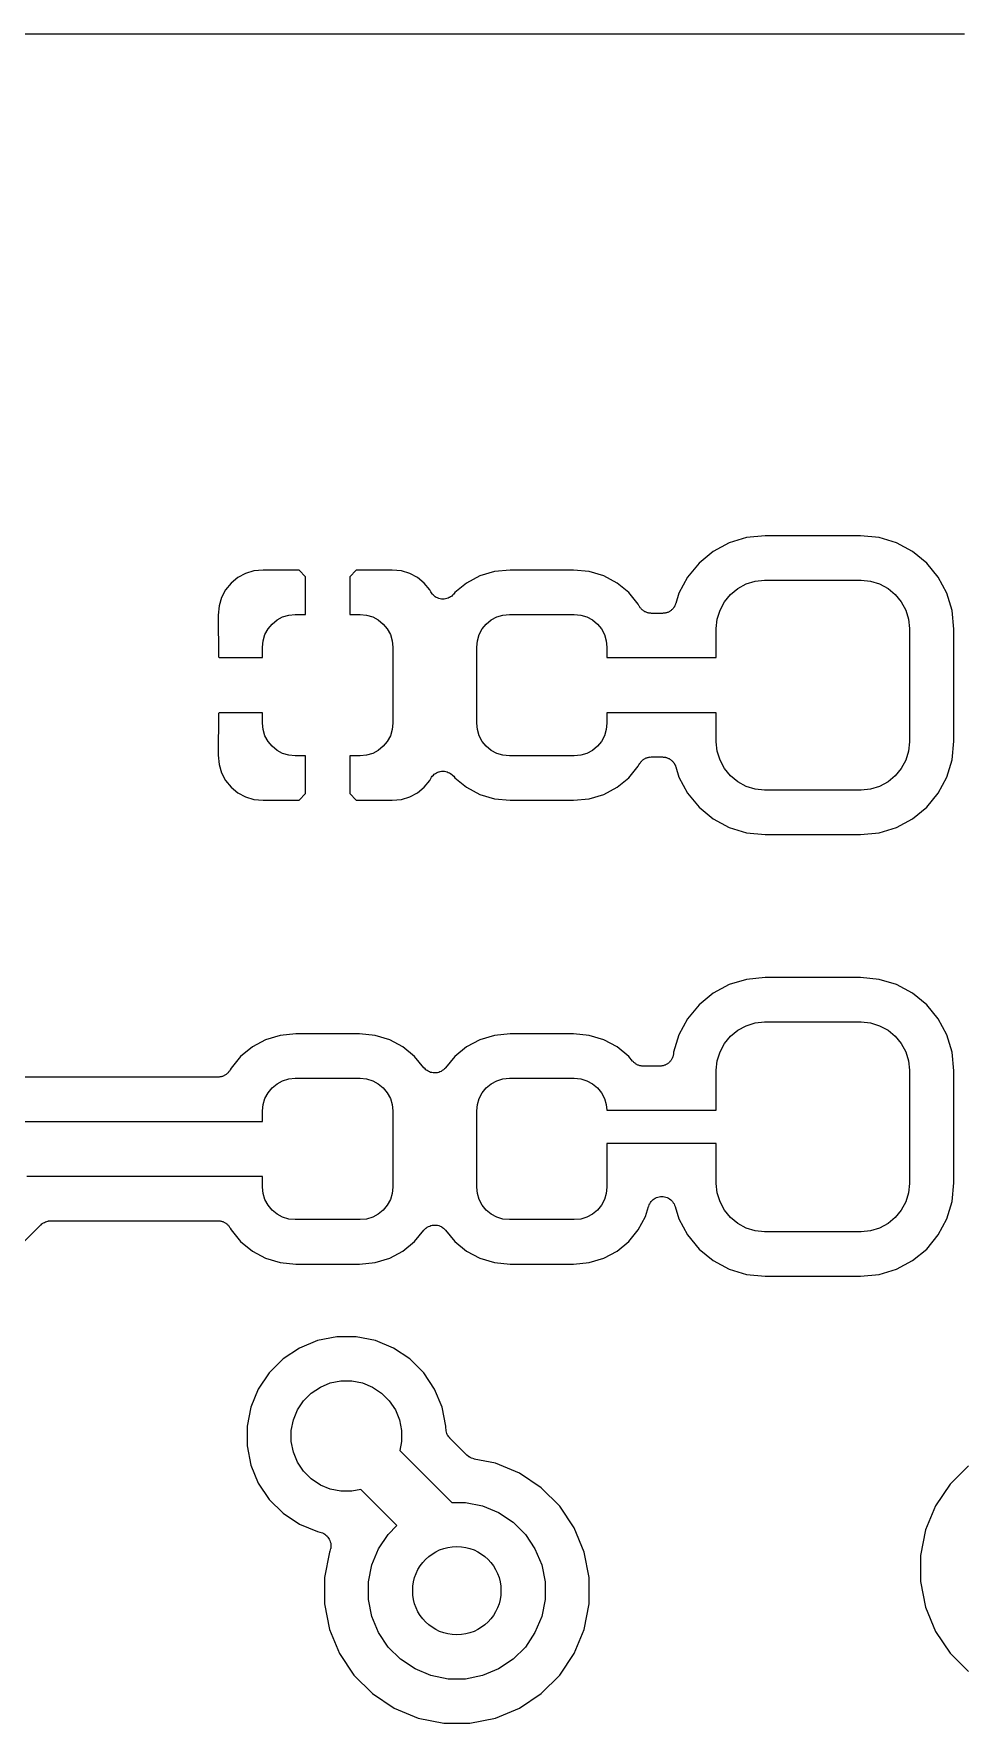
# Model space of a CAD drawing. Extents: x 113.2 to 188.8, y -123.8 to -78.2.
# Drawn here: x 172.78 to 177, y -89.8 to -82.15 of the extents above; entities that cross this region are included whole.
import ezdxf

# ---------------------------------------------------------------- set-up
doc = ezdxf.new("R2010")
doc.units = 0
doc.layers.add('BLACK', color=7, linetype='CONTINUOUS')

msp = doc.modelspace()

# ---------------------------------------------------------------- linework, layer by layer
at = {"layer": 'BLACK', "linetype": 'CONTINUOUS'}
for p, q in [((125.01, -82.1507), (176.99, -82.1507)), ((176.99, -82.1507), (176.99, -82.1507)), ((176.99, -82.1507), (176.993, -82.151)), ((176.993, -82.151), (176.996, -82.151)), ((176.996, -82.151), (177, -82.1514)), ((176.012, -84.4321), (175.933, -84.456)), ((176.097, -84.4237), (176.012, -84.4321)), ((176.528, -84.4237), (176.097, -84.4237)), ((176.613, -84.4321), (176.528, -84.4237)), ((176.692, -84.456), (176.613, -84.4321)), ((175.861, -84.4948), (175.797, -84.547)), ((175.933, -84.456), (175.861, -84.4948)), ((176.764, -84.4948), (176.692, -84.456)), ((176.828, -84.547), (176.764, -84.4948)), ((173.743, -84.5943), (173.708, -84.6129)), ((173.781, -84.5829), (173.743, -84.5943)), ((173.823, -84.5787), (173.781, -84.5829)), ((173.986, -84.5798), (173.823, -84.5787)), ((174.015, -84.6089), (173.986, -84.5798)), ((174.244, -84.5798), (174.215, -84.6089)), ((174.407, -84.5787), (174.244, -84.5798)), ((174.449, -84.5829), (174.407, -84.5787)), ((174.487, -84.5943), (174.449, -84.5829)), ((174.522, -84.6129), (174.487, -84.5943)), ((174.87, -84.5857), (174.804, -84.6056)), ((174.941, -84.5787), (174.87, -84.5857)), ((175.229, -84.5787), (174.941, -84.5787)), ((175.3, -84.5857), (175.229, -84.5787)), ((175.366, -84.6056), (175.3, -84.5857)), ((175.797, -84.547), (175.745, -84.6106)), ((176.88, -84.6106), (176.828, -84.547)), ((173.653, -84.6684), (173.634, -84.7031)), ((173.678, -84.6379), (173.653, -84.6684)), ((173.708, -84.6129), (173.678, -84.6379)), ((174.015, -84.78), (174.015, -84.6089)), ((174.215, -84.6089), (174.215, -84.78)), ((174.552, -84.6379), (174.522, -84.6129)), ((174.577, -84.6683), (174.552, -84.6379)), ((174.582, -84.6772), (174.577, -84.6683)), ((174.585, -84.6823), (174.582, -84.6772)), ((174.744, -84.6378), (174.691, -84.6811)), ((174.804, -84.6056), (174.744, -84.6378)), ((175.426, -84.6378), (175.366, -84.6056)), ((175.479, -84.6811), (175.426, -84.6378)), ((175.745, -84.6106), (175.706, -84.6831)), ((175.939, -84.6891), (175.972, -84.6619)), ((175.972, -84.6619), (176.01, -84.6417)), ((176.01, -84.6417), (176.051, -84.6292)), ((176.051, -84.6292), (176.094, -84.625)), ((176.094, -84.625), (176.531, -84.625)), ((176.531, -84.625), (176.574, -84.6292)), ((176.574, -84.6292), (176.615, -84.6417)), ((176.615, -84.6417), (176.653, -84.6619)), ((176.653, -84.6619), (176.686, -84.6891)), ((176.919, -84.6831), (176.88, -84.6106)), ((173.623, -84.7408), (173.619, -84.7829)), ((173.634, -84.7031), (173.623, -84.7408)), ((174.588, -84.6872), (174.585, -84.6823)), ((174.589, -84.6873), (174.588, -84.6872)), ((174.589, -84.6874), (174.589, -84.6873)), ((174.593, -84.6917), (174.589, -84.6874)), ((174.597, -84.6959), (174.593, -84.6917)), ((174.597, -84.696), (174.597, -84.6959)), ((174.597, -84.6961), (174.597, -84.696)), ((174.602, -84.6994), (174.597, -84.6961)), ((174.607, -84.7028), (174.602, -84.6994)), ((174.607, -84.7029), (174.607, -84.7028)), ((174.608, -84.703), (174.607, -84.7029)), ((174.613, -84.7052), (174.608, -84.703)), ((174.619, -84.7076), (174.613, -84.7052)), ((174.619, -84.7077), (174.619, -84.7076)), ((174.619, -84.7076), (174.619, -84.7076)), ((174.625, -84.7088), (174.619, -84.7077)), ((174.631, -84.7101), (174.625, -84.7088)), ((174.637, -84.7102), (174.631, -84.7101)), ((174.631, -84.7101), (174.631, -84.7101)), ((174.631, -84.7101), (174.631, -84.7101)), ((174.643, -84.7102), (174.637, -84.7102)), ((174.649, -84.7091), (174.643, -84.7102)), ((174.643, -84.7102), (174.643, -84.7102)), ((174.643, -84.7102), (174.643, -84.7102)), ((174.655, -84.708), (174.649, -84.7091)), ((174.661, -84.7057), (174.655, -84.7079)), ((174.655, -84.7079), (174.655, -84.7079)), ((174.655, -84.7079), (174.655, -84.708)), ((174.666, -84.7034), (174.661, -84.7057)), ((174.667, -84.7032), (174.666, -84.7033)), ((174.666, -84.7033), (174.666, -84.7034)), ((174.671, -84.7), (174.667, -84.7032)), ((174.677, -84.6967), (174.671, -84.7)), ((174.681, -84.6923), (174.677, -84.6965)), ((174.677, -84.6965), (174.677, -84.6966)), ((174.677, -84.6966), (174.677, -84.6967)), ((174.685, -84.6882), (174.681, -84.6923)), ((174.686, -84.6879), (174.685, -84.6879)), ((174.685, -84.6879), (174.685, -84.6882)), ((174.691, -84.6811), (174.686, -84.6875)), ((174.686, -84.6875), (174.686, -84.6879)), ((174.686, -84.6879), (174.686, -84.6879)), ((175.522, -84.7339), (175.479, -84.6811)), ((175.526, -84.7418), (175.522, -84.7339)), ((175.528, -84.7441), (175.526, -84.7418)), ((175.529, -84.7466), (175.528, -84.7441)), ((175.531, -84.7492), (175.529, -84.7466)), ((175.533, -84.752), (175.531, -84.7492)), ((175.535, -84.754), (175.533, -84.752)), ((175.537, -84.7561), (175.535, -84.754)), ((175.68, -84.7526), (175.678, -84.7546)), ((175.681, -84.7499), (175.68, -84.7526)), ((175.684, -84.7473), (175.681, -84.7499)), ((175.685, -84.7448), (175.684, -84.7473)), ((175.687, -84.7425), (175.685, -84.7448)), ((175.688, -84.7394), (175.687, -84.7425)), ((175.689, -84.7365), (175.688, -84.7394)), ((175.69, -84.7338), (175.689, -84.7365)), ((175.691, -84.7312), (175.69, -84.7338)), ((175.692, -84.7304), (175.691, -84.7312)), ((175.706, -84.6831), (175.692, -84.7304)), ((175.892, -84.76), (175.912, -84.7222)), ((175.912, -84.7222), (175.939, -84.6891)), ((176.686, -84.6891), (176.713, -84.7222)), ((176.713, -84.7222), (176.733, -84.76)), ((176.943, -84.7619), (176.919, -84.6831)), ((173.619, -84.7829), (173.62, -84.971)), ((173.845, -84.8456), (173.863, -84.8232)), ((173.863, -84.8232), (173.886, -84.8049)), ((173.886, -84.8049), (173.911, -84.7912)), ((173.911, -84.7912), (173.939, -84.7828)), ((173.939, -84.7828), (173.968, -84.78)), ((173.968, -84.78), (174.015, -84.78)), ((174.215, -84.78), (174.262, -84.78)), ((174.262, -84.78), (174.291, -84.7828)), ((174.291, -84.7828), (174.319, -84.7912)), ((174.319, -84.7912), (174.344, -84.8049)), ((174.344, -84.8049), (174.367, -84.8232)), ((174.367, -84.8232), (174.385, -84.8456)), ((174.815, -84.8456), (174.833, -84.8232)), ((174.833, -84.8232), (174.856, -84.8049)), ((174.856, -84.8049), (174.881, -84.7912)), ((174.881, -84.7912), (174.909, -84.7828)), ((174.909, -84.7828), (174.938, -84.78)), ((174.938, -84.78), (175.232, -84.78)), ((175.232, -84.78), (175.261, -84.7828)), ((175.261, -84.7828), (175.289, -84.7912)), ((175.289, -84.7912), (175.314, -84.8049)), ((175.314, -84.8049), (175.337, -84.8232)), ((175.337, -84.8232), (175.355, -84.8456)), ((175.54, -84.7583), (175.537, -84.7561)), ((175.542, -84.7607), (175.54, -84.7583)), ((175.544, -84.7622), (175.542, -84.7607)), ((175.546, -84.764), (175.544, -84.7622)), ((175.549, -84.7656), (175.546, -84.764)), ((175.552, -84.7675), (175.549, -84.7656)), ((175.555, -84.7686), (175.552, -84.7675)), ((175.557, -84.7699), (175.555, -84.7686)), ((175.56, -84.7709), (175.557, -84.7699)), ((175.563, -84.7722), (175.56, -84.7709)), ((175.566, -84.7728), (175.563, -84.7722)), ((175.569, -84.7736), (175.566, -84.7728)), ((175.572, -84.774), (175.569, -84.7736)), ((175.575, -84.7747), (175.572, -84.774)), ((175.578, -84.7747), (175.575, -84.7747)), ((175.581, -84.775), (175.578, -84.7747)), ((175.582, -84.775), (175.581, -84.775)), ((175.632, -84.775), (175.582, -84.775)), ((175.634, -84.7747), (175.632, -84.775)), ((175.637, -84.7747), (175.634, -84.7747)), ((175.64, -84.7741), (175.637, -84.7747)), ((175.644, -84.7738), (175.64, -84.7741)), ((175.646, -84.773), (175.644, -84.7738)), ((175.649, -84.7725), (175.646, -84.773)), ((175.652, -84.7712), (175.649, -84.7725)), ((175.655, -84.7703), (175.652, -84.7712)), ((175.658, -84.7689), (175.655, -84.7703)), ((175.661, -84.7679), (175.658, -84.7689)), ((175.663, -84.7661), (175.661, -84.7679)), ((175.666, -84.7645), (175.663, -84.7661)), ((175.668, -84.7627), (175.666, -84.7645)), ((175.671, -84.7612), (175.668, -84.7627)), ((175.673, -84.7589), (175.671, -84.7612)), ((175.676, -84.7567), (175.673, -84.7589)), ((175.678, -84.7546), (175.676, -84.7567)), ((175.875, -84.8438), (175.879, -84.8011)), ((175.879, -84.8011), (175.892, -84.76)), ((176.733, -84.76), (176.746, -84.8011)), ((176.746, -84.8011), (176.75, -84.8438)), ((176.951, -84.8468), (176.943, -84.7619)), ((173.82, -84.9275), (173.823, -84.8987)), ((173.823, -84.8987), (173.831, -84.8711)), ((173.831, -84.8711), (173.845, -84.8456)), ((174.385, -84.8456), (174.399, -84.8711)), ((174.399, -84.8711), (174.407, -84.8987)), ((174.407, -84.8987), (174.41, -84.9275)), ((174.79, -84.9275), (174.793, -84.8987)), ((174.793, -84.8987), (174.801, -84.8711)), ((174.801, -84.8711), (174.815, -84.8456)), ((175.355, -84.8456), (175.369, -84.8711)), ((175.369, -84.8711), (175.377, -84.8987)), ((175.377, -84.8987), (175.38, -84.9275)), ((175.875, -84.975), (175.875, -84.8438)), ((176.75, -84.8438), (176.75, -85.3563)), ((176.951, -85.3532), (176.951, -84.8468)), ((173.62, -84.971), (173.624, -84.975)), ((173.624, -84.975), (173.82, -84.975)), ((173.82, -84.975), (173.82, -84.9275)), ((174.41, -84.9275), (174.41, -85.2725)), ((174.79, -85.2725), (174.79, -84.9275)), ((175.38, -84.9275), (175.38, -84.975)), ((175.38, -84.975), (175.875, -84.975)), ((173.62, -85.229), (173.619, -85.4171)), ((173.624, -85.225), (173.62, -85.229)), ((173.82, -85.225), (173.624, -85.225)), ((173.82, -85.2725), (173.82, -85.225)), ((173.823, -85.3013), (173.82, -85.2725)), ((174.41, -85.2725), (174.407, -85.3013)), ((174.793, -85.3013), (174.79, -85.2725)), ((175.38, -85.2725), (175.377, -85.3013)), ((175.875, -85.225), (175.38, -85.225)), ((175.38, -85.225), (175.38, -85.2725)), ((175.875, -85.3563), (175.875, -85.225)), ((173.831, -85.3289), (173.823, -85.3013)), ((173.845, -85.3544), (173.831, -85.3289)), ((173.863, -85.3768), (173.845, -85.3544)), ((174.385, -85.3544), (174.367, -85.3768)), ((174.399, -85.3289), (174.385, -85.3544)), ((174.407, -85.3013), (174.399, -85.3289)), ((174.801, -85.3289), (174.793, -85.3013)), ((174.815, -85.3544), (174.801, -85.3289)), ((174.833, -85.3768), (174.815, -85.3544)), ((175.355, -85.3544), (175.337, -85.3768)), ((175.369, -85.3289), (175.355, -85.3544)), ((175.377, -85.3013), (175.369, -85.3289)), ((175.879, -85.3989), (175.875, -85.3563)), ((176.75, -85.3563), (176.746, -85.3989)), ((176.943, -85.4381), (176.951, -85.3532)), ((173.619, -85.4171), (173.623, -85.4592)), ((173.886, -85.3951), (173.863, -85.3768)), ((173.911, -85.4088), (173.886, -85.3951)), ((173.939, -85.4172), (173.911, -85.4088)), ((173.968, -85.42), (173.939, -85.4172)), ((174.015, -85.42), (173.968, -85.42)), ((174.015, -85.5911), (174.015, -85.42)), ((174.262, -85.42), (174.215, -85.42)), ((174.215, -85.42), (174.215, -85.5911)), ((174.291, -85.4172), (174.262, -85.42)), ((174.319, -85.4088), (174.291, -85.4172)), ((174.344, -85.3951), (174.319, -85.4088)), ((174.367, -85.3768), (174.344, -85.3951)), ((174.856, -85.3951), (174.833, -85.3768)), ((174.881, -85.4088), (174.856, -85.3951)), ((174.909, -85.4172), (174.881, -85.4088)), ((174.938, -85.42), (174.909, -85.4172)), ((175.232, -85.42), (174.938, -85.42)), ((175.261, -85.4172), (175.232, -85.42)), ((175.289, -85.4088), (175.261, -85.4172)), ((175.314, -85.3951), (175.289, -85.4088)), ((175.337, -85.3768), (175.314, -85.3951)), ((175.538, -85.4433), (175.54, -85.4411)), ((175.54, -85.4411), (175.543, -85.4388)), ((175.543, -85.4388), (175.545, -85.4373)), ((175.545, -85.4373), (175.547, -85.4355)), ((175.547, -85.4355), (175.55, -85.4339)), ((175.55, -85.4339), (175.553, -85.4321)), ((175.553, -85.4321), (175.555, -85.4311)), ((175.555, -85.4311), (175.558, -85.4297)), ((175.558, -85.4297), (175.561, -85.4288)), ((175.561, -85.4288), (175.564, -85.4275)), ((175.564, -85.4275), (175.567, -85.427)), ((175.567, -85.427), (175.57, -85.4262)), ((175.57, -85.4262), (175.573, -85.4259)), ((175.573, -85.4259), (175.576, -85.4252)), ((175.576, -85.4252), (175.579, -85.4253)), ((175.579, -85.4253), (175.582, -85.425)), ((175.582, -85.425), (175.632, -85.425)), ((175.632, -85.425), (175.632, -85.425)), ((175.632, -85.425), (175.635, -85.4253)), ((175.635, -85.4253), (175.638, -85.4253)), ((175.638, -85.4253), (175.641, -85.426)), ((175.641, -85.426), (175.645, -85.4264)), ((175.645, -85.4264), (175.647, -85.4272)), ((175.647, -85.4272), (175.65, -85.4278)), ((175.65, -85.4278), (175.653, -85.4291)), ((175.653, -85.4291), (175.656, -85.4301)), ((175.656, -85.4301), (175.659, -85.4314)), ((175.659, -85.4314), (175.661, -85.4325)), ((175.661, -85.4325), (175.664, -85.4344)), ((175.664, -85.4344), (175.667, -85.436)), ((175.667, -85.436), (175.669, -85.4378)), ((175.669, -85.4378), (175.671, -85.4394)), ((175.671, -85.4394), (175.674, -85.4417)), ((175.674, -85.4417), (175.676, -85.4439)), ((175.892, -85.44), (175.879, -85.3989)), ((175.912, -85.4778), (175.892, -85.44)), ((176.733, -85.44), (176.713, -85.4778)), ((176.746, -85.3989), (176.733, -85.44)), ((176.919, -85.5169), (176.943, -85.4381)), ((173.623, -85.4592), (173.634, -85.4969)), ((173.634, -85.4969), (173.653, -85.5316)), ((174.582, -85.522), (174.586, -85.5171)), ((174.586, -85.5171), (174.589, -85.5121)), ((174.589, -85.5119), (174.594, -85.5077)), ((174.589, -85.512), (174.589, -85.5119)), ((174.589, -85.5121), (174.589, -85.512)), ((174.594, -85.5077), (174.598, -85.5035)), ((174.598, -85.5033), (174.603, -85.5001)), ((174.598, -85.5034), (174.598, -85.5033)), ((174.598, -85.5035), (174.598, -85.5034)), ((174.603, -85.5001), (174.608, -85.4968)), ((174.608, -85.4966), (174.614, -85.4944)), ((174.608, -85.4967), (174.608, -85.4966)), ((174.608, -85.4968), (174.608, -85.4967)), ((174.614, -85.4944), (174.619, -85.4922)), ((174.619, -85.4922), (174.62, -85.4921)), ((174.62, -85.4921), (174.625, -85.491)), ((174.62, -85.4921), (174.62, -85.4921)), ((174.625, -85.491), (174.631, -85.4898)), ((174.631, -85.4898), (174.632, -85.4898)), ((174.632, -85.4898), (174.632, -85.4898)), ((174.632, -85.4898), (174.638, -85.4898)), ((174.638, -85.4898), (174.644, -85.4899)), ((174.644, -85.4899), (174.644, -85.4899)), ((174.644, -85.4899), (174.644, -85.4899)), ((174.644, -85.4899), (174.65, -85.4911)), ((174.65, -85.4911), (174.656, -85.4923)), ((174.656, -85.4923), (174.656, -85.4924)), ((174.656, -85.4924), (174.656, -85.4924)), ((174.656, -85.4924), (174.661, -85.4947)), ((174.661, -85.4947), (174.667, -85.497)), ((174.667, -85.497), (174.667, -85.4971)), ((174.667, -85.4971), (174.667, -85.4972)), ((174.667, -85.4972), (174.672, -85.5004)), ((174.672, -85.5004), (174.677, -85.5038)), ((174.677, -85.5038), (174.677, -85.504)), ((174.677, -85.504), (174.677, -85.5041)), ((174.677, -85.5041), (174.681, -85.5081)), ((174.681, -85.5081), (174.686, -85.5125)), ((174.686, -85.5125), (174.691, -85.5189)), ((174.691, -85.5189), (174.744, -85.5622)), ((175.426, -85.5622), (175.479, -85.5189)), ((175.479, -85.5189), (175.522, -85.4661)), ((175.522, -85.4661), (175.526, -85.4582)), ((175.526, -85.4582), (175.527, -85.4575)), ((175.527, -85.4575), (175.528, -85.4552)), ((175.528, -85.4552), (175.53, -85.4527)), ((175.53, -85.4527), (175.532, -85.4501)), ((175.532, -85.4501), (175.534, -85.4473)), ((175.534, -85.4473), (175.536, -85.4454)), ((175.536, -85.4454), (175.538, -85.4433)), ((175.676, -85.4439), (175.678, -85.4461)), ((175.678, -85.4461), (175.68, -85.4481)), ((175.68, -85.4481), (175.682, -85.4508)), ((175.682, -85.4508), (175.684, -85.4534)), ((175.684, -85.4534), (175.685, -85.4559)), ((175.685, -85.4559), (175.687, -85.4583)), ((175.687, -85.4583), (175.688, -85.4613)), ((175.688, -85.4613), (175.69, -85.4643)), ((175.69, -85.4643), (175.691, -85.467)), ((175.691, -85.467), (175.692, -85.4696)), ((175.692, -85.4696), (175.706, -85.5169)), ((175.706, -85.5169), (175.745, -85.5894)), ((175.939, -85.5109), (175.912, -85.4778)), ((175.972, -85.5381), (175.939, -85.5109)), ((176.686, -85.5109), (176.653, -85.5381)), ((176.713, -85.4778), (176.686, -85.5109)), ((176.88, -85.5894), (176.919, -85.5169)), ((173.653, -85.5316), (173.678, -85.5621)), ((173.678, -85.5621), (173.708, -85.5871)), ((173.708, -85.5871), (173.743, -85.6057)), ((173.986, -85.6202), (174.015, -85.5911)), ((174.215, -85.5911), (174.244, -85.6202)), ((174.487, -85.6057), (174.522, -85.5871)), ((174.522, -85.5871), (174.552, -85.5621)), ((174.552, -85.5621), (174.577, -85.5316)), ((174.577, -85.5316), (174.582, -85.5228)), ((174.582, -85.5223), (174.582, -85.522)), ((174.582, -85.5228), (174.582, -85.5223)), ((174.582, -85.5223), (174.582, -85.5223)), ((174.582, -85.5223), (174.582, -85.5223)), ((174.744, -85.5622), (174.804, -85.5944)), ((174.804, -85.5944), (174.87, -85.6143)), ((175.3, -85.6143), (175.366, -85.5944)), ((175.366, -85.5944), (175.426, -85.5622)), ((175.745, -85.5894), (175.797, -85.653)), ((176.01, -85.5583), (175.972, -85.5381)), ((176.051, -85.5708), (176.01, -85.5583)), ((176.094, -85.575), (176.051, -85.5708)), ((176.531, -85.575), (176.094, -85.575)), ((176.574, -85.5708), (176.531, -85.575)), ((176.615, -85.5583), (176.574, -85.5708)), ((176.653, -85.5381), (176.615, -85.5583)), ((176.828, -85.653), (176.88, -85.5894)), ((173.743, -85.6057), (173.781, -85.6171)), ((173.781, -85.6171), (173.823, -85.6213)), ((173.823, -85.6213), (173.986, -85.6202)), ((174.244, -85.6202), (174.407, -85.6213)), ((174.407, -85.6213), (174.449, -85.6171)), ((174.449, -85.6171), (174.487, -85.6057)), ((174.87, -85.6143), (174.941, -85.6213)), ((174.941, -85.6213), (175.229, -85.6213)), ((175.229, -85.6213), (175.3, -85.6143)), ((175.797, -85.653), (175.861, -85.7052)), ((176.764, -85.7052), (176.828, -85.653)), ((175.861, -85.7052), (175.933, -85.744)), ((175.933, -85.744), (176.012, -85.7679)), ((176.613, -85.7679), (176.692, -85.744)), ((176.692, -85.744), (176.764, -85.7052)), ((176.012, -85.7679), (176.097, -85.7763)), ((176.097, -85.7763), (176.528, -85.7763)), ((176.528, -85.7763), (176.613, -85.7679)), ((176.012, -86.4321), (175.933, -86.456)), ((176.097, -86.4237), (176.012, -86.4321)), ((176.528, -86.4237), (176.097, -86.4237)), ((176.613, -86.4321), (176.528, -86.4237)), ((176.692, -86.456), (176.613, -86.4321)), ((175.861, -86.4948), (175.797, -86.547)), ((175.933, -86.456), (175.861, -86.4948)), ((176.764, -86.4948), (176.692, -86.456)), ((176.828, -86.547), (176.764, -86.4948)), ((175.797, -86.547), (175.745, -86.6106)), ((176.88, -86.6106), (176.828, -86.547)), ((175.745, -86.6106), (175.706, -86.6831)), ((175.939, -86.6891), (175.972, -86.6619)), ((175.972, -86.6619), (176.01, -86.6417)), ((176.01, -86.6417), (176.051, -86.6292)), ((176.051, -86.6292), (176.094, -86.625)), ((176.094, -86.625), (176.531, -86.625)), ((176.531, -86.625), (176.574, -86.6292)), ((176.574, -86.6292), (176.615, -86.6417)), ((176.615, -86.6417), (176.653, -86.6619)), ((176.653, -86.6619), (176.686, -86.6891)), ((176.919, -86.6831), (176.88, -86.6106)), ((173.774, -86.7378), (173.721, -86.7811)), ((173.834, -86.7056), (173.774, -86.7378)), ((173.9, -86.6857), (173.834, -86.7056)), ((173.971, -86.6787), (173.9, -86.6857)), ((174.259, -86.6787), (173.971, -86.6787)), ((174.33, -86.6857), (174.259, -86.6787)), ((174.396, -86.7056), (174.33, -86.6857)), ((174.456, -86.7378), (174.396, -86.7056)), ((174.509, -86.7811), (174.456, -86.7378)), ((174.744, -86.7378), (174.691, -86.7811)), ((174.804, -86.7056), (174.744, -86.7378)), ((174.87, -86.6857), (174.804, -86.7056)), ((174.941, -86.6787), (174.87, -86.6857)), ((175.229, -86.6787), (174.941, -86.6787)), ((175.3, -86.6857), (175.229, -86.6787)), ((175.366, -86.7056), (175.3, -86.6857)), ((175.426, -86.7378), (175.366, -86.7056)), ((175.479, -86.7811), (175.426, -86.7378)), ((175.706, -86.6831), (175.682, -86.7619)), ((175.892, -86.76), (175.912, -86.7222)), ((175.912, -86.7222), (175.939, -86.6891)), ((176.686, -86.6891), (176.713, -86.7222)), ((176.713, -86.7222), (176.733, -86.76)), ((176.943, -86.7619), (176.919, -86.6831)), ((173.721, -86.7811), (173.678, -86.8339)), ((174.551, -86.8329), (174.509, -86.7811)), ((174.691, -86.7811), (174.649, -86.8329)), ((175.496, -86.802), (175.479, -86.7811)), ((175.498, -86.804), (175.496, -86.802)), ((175.5, -86.8061), (175.498, -86.804)), ((175.502, -86.8083), (175.5, -86.8061)), ((175.505, -86.8107), (175.502, -86.8083)), ((175.507, -86.8122), (175.505, -86.8107)), ((175.509, -86.814), (175.507, -86.8122)), ((175.512, -86.8156), (175.509, -86.814)), ((175.515, -86.8175), (175.512, -86.8156)), ((175.517, -86.8186), (175.515, -86.8175)), ((175.52, -86.8199), (175.517, -86.8186)), ((175.645, -86.8189), (175.643, -86.8203)), ((175.648, -86.8179), (175.645, -86.8189)), ((175.651, -86.8161), (175.648, -86.8179)), ((175.654, -86.8145), (175.651, -86.8161)), ((175.656, -86.8127), (175.654, -86.8145)), ((175.658, -86.8111), (175.656, -86.8127)), ((175.661, -86.8088), (175.658, -86.8111)), ((175.663, -86.8067), (175.661, -86.8088)), ((175.665, -86.8046), (175.663, -86.8067)), ((175.667, -86.8026), (175.665, -86.8046)), ((175.669, -86.7998), (175.667, -86.8026)), ((175.671, -86.7973), (175.669, -86.7998)), ((175.672, -86.7948), (175.671, -86.7973)), ((175.674, -86.7925), (175.672, -86.7948)), ((175.675, -86.7894), (175.674, -86.7925)), ((175.677, -86.7865), (175.675, -86.7894)), ((175.678, -86.7838), (175.677, -86.7865)), ((175.679, -86.7812), (175.678, -86.7838)), ((175.68, -86.7779), (175.679, -86.7812)), ((175.681, -86.772), (175.68, -86.7748)), ((175.68, -86.7748), (175.68, -86.7779)), ((175.682, -86.7619), (175.681, -86.7683)), ((175.681, -86.7683), (175.681, -86.7692)), ((175.681, -86.7692), (175.681, -86.772)), ((175.875, -86.8438), (175.879, -86.8011)), ((175.879, -86.8011), (175.892, -86.76)), ((176.733, -86.76), (176.746, -86.8011)), ((176.746, -86.8011), (176.75, -86.8438)), ((176.951, -86.8468), (176.943, -86.7619)), ((173.618, -86.875), (172.719, -86.875)), ((173.621, -86.8747), (173.618, -86.875)), ((173.624, -86.8748), (173.621, -86.8747)), ((173.627, -86.8741), (173.624, -86.8748)), ((173.63, -86.8738), (173.627, -86.8741)), ((173.633, -86.873), (173.63, -86.8738)), ((173.636, -86.8725), (173.633, -86.873)), ((173.639, -86.8712), (173.636, -86.8725)), ((173.642, -86.8703), (173.639, -86.8712)), ((173.645, -86.8689), (173.642, -86.8703)), ((173.647, -86.8679), (173.645, -86.8689)), ((173.65, -86.8661), (173.647, -86.8679)), ((173.653, -86.8645), (173.65, -86.8661)), ((173.655, -86.8627), (173.653, -86.8645)), ((173.657, -86.8612), (173.655, -86.8627)), ((173.66, -86.8589), (173.657, -86.8612)), ((173.662, -86.8567), (173.66, -86.8589)), ((173.664, -86.8546), (173.662, -86.8567)), ((173.666, -86.8527), (173.664, -86.8546)), ((173.668, -86.8499), (173.666, -86.8527)), ((173.67, -86.8473), (173.668, -86.8499)), ((173.672, -86.8448), (173.67, -86.8473)), ((173.673, -86.8425), (173.672, -86.8448)), ((173.674, -86.8418), (173.673, -86.8425)), ((173.678, -86.8339), (173.674, -86.8418)), ((173.886, -86.9049), (173.911, -86.8912)), ((173.911, -86.8912), (173.939, -86.8828)), ((173.939, -86.8828), (173.968, -86.88)), ((173.968, -86.88), (174.262, -86.88)), ((174.262, -86.88), (174.291, -86.8828)), ((174.291, -86.8828), (174.319, -86.8912)), ((174.319, -86.8912), (174.344, -86.9049)), ((174.556, -86.8372), (174.551, -86.8329)), ((174.56, -86.8413), (174.556, -86.8372)), ((174.56, -86.8414), (174.56, -86.8413)), ((174.56, -86.8416), (174.56, -86.8414)), ((174.565, -86.8449), (174.56, -86.8416)), ((174.57, -86.8482), (174.565, -86.8449)), ((174.57, -86.8483), (174.57, -86.8482)), ((174.57, -86.8484), (174.57, -86.8483)), ((174.576, -86.8506), (174.57, -86.8484)), ((174.581, -86.853), (174.576, -86.8506)), ((174.581, -86.8531), (174.581, -86.853)), ((174.582, -86.8531), (174.581, -86.8531)), ((174.587, -86.8543), (174.582, -86.8531)), ((174.593, -86.8555), (174.587, -86.8543)), ((174.594, -86.8556), (174.593, -86.8555)), ((174.593, -86.8555), (174.593, -86.8555)), ((174.599, -86.8556), (174.594, -86.8556)), ((174.606, -86.8556), (174.599, -86.8556)), ((174.612, -86.8545), (174.606, -86.8556)), ((174.606, -86.8556), (174.606, -86.8556)), ((174.606, -86.8556), (174.606, -86.8556)), ((174.618, -86.8534), (174.612, -86.8545)), ((174.623, -86.851), (174.618, -86.8533)), ((174.618, -86.8533), (174.618, -86.8533)), ((174.618, -86.8533), (174.618, -86.8534)), ((174.629, -86.8488), (174.623, -86.851)), ((174.634, -86.8454), (174.629, -86.8486)), ((174.629, -86.8486), (174.629, -86.8487)), ((174.629, -86.8487), (174.629, -86.8488)), ((174.639, -86.8421), (174.634, -86.8454)), ((174.64, -86.8419), (174.639, -86.842)), ((174.639, -86.842), (174.639, -86.8421)), ((174.644, -86.8378), (174.64, -86.8419)), ((174.648, -86.8336), (174.644, -86.8378)), ((174.649, -86.8329), (174.648, -86.8333)), ((174.648, -86.8333), (174.648, -86.8333)), ((174.648, -86.8333), (174.648, -86.8333)), ((174.648, -86.8333), (174.648, -86.8336)), ((174.856, -86.9049), (174.881, -86.8912)), ((174.881, -86.8912), (174.909, -86.8828)), ((174.909, -86.8828), (174.938, -86.88)), ((174.938, -86.88), (175.232, -86.88)), ((175.232, -86.88), (175.261, -86.8828)), ((175.261, -86.8828), (175.289, -86.8912)), ((175.289, -86.8912), (175.314, -86.9049)), ((175.523, -86.8209), (175.52, -86.8199)), ((175.526, -86.8222), (175.523, -86.8209)), ((175.529, -86.8228), (175.526, -86.8222)), ((175.532, -86.8236), (175.529, -86.8228)), ((175.535, -86.824), (175.532, -86.8236)), ((175.538, -86.8247), (175.535, -86.824)), ((175.541, -86.8247), (175.538, -86.8247)), ((175.544, -86.825), (175.541, -86.8247)), ((175.545, -86.825), (175.544, -86.825)), ((175.619, -86.825), (175.545, -86.825)), ((175.622, -86.8247), (175.619, -86.825)), ((175.625, -86.8247), (175.622, -86.8247)), ((175.628, -86.8241), (175.625, -86.8247)), ((175.631, -86.8238), (175.628, -86.8241)), ((175.634, -86.823), (175.631, -86.8238)), ((175.637, -86.8225), (175.634, -86.823)), ((175.64, -86.8212), (175.637, -86.8225)), ((175.643, -86.8203), (175.64, -86.8212)), ((175.875, -87.025), (175.875, -86.8438)), ((176.75, -86.8438), (176.75, -87.3563)), ((176.951, -87.3532), (176.951, -86.8468)), ((173.823, -86.9987), (173.831, -86.9711)), ((173.831, -86.9711), (173.845, -86.9456)), ((173.845, -86.9456), (173.863, -86.9232)), ((173.863, -86.9232), (173.886, -86.9049)), ((174.344, -86.9049), (174.367, -86.9232)), ((174.367, -86.9232), (174.385, -86.9456)), ((174.385, -86.9456), (174.399, -86.9711)), ((174.399, -86.9711), (174.407, -86.9987)), ((174.793, -86.9987), (174.801, -86.9711)), ((174.801, -86.9711), (174.815, -86.9456)), ((174.815, -86.9456), (174.833, -86.9232)), ((174.833, -86.9232), (174.856, -86.9049)), ((175.314, -86.9049), (175.337, -86.9232)), ((175.337, -86.9232), (175.355, -86.9456)), ((175.355, -86.9456), (175.369, -86.9711)), ((175.369, -86.9711), (175.377, -86.9987)), ((173.82, -87.0275), (173.823, -86.9987)), ((173.82, -87.075), (173.82, -87.0275)), ((174.407, -86.9987), (174.41, -87.0275)), ((174.41, -87.0275), (174.41, -87.3725)), ((174.79, -87.0275), (174.793, -86.9987)), ((174.79, -87.3725), (174.79, -87.0275)), ((175.377, -86.9987), (175.38, -87.025)), ((175.38, -87.025), (175.875, -87.025)), ((172.706, -87.075), (173.82, -87.075)), ((175.875, -87.175), (175.38, -87.175)), ((175.38, -87.175), (175.38, -87.3725)), ((175.875, -87.3563), (175.875, -87.175)), ((173.82, -87.325), (172.752, -87.325)), ((173.82, -87.3725), (173.82, -87.325)), ((176.943, -87.4381), (176.951, -87.3532)), ((173.823, -87.4013), (173.82, -87.3725)), ((173.831, -87.4289), (173.823, -87.4013)), ((173.845, -87.4544), (173.831, -87.4289)), ((174.399, -87.4289), (174.385, -87.4544)), ((174.407, -87.4013), (174.399, -87.4289)), ((174.41, -87.3725), (174.407, -87.4013)), ((174.793, -87.4013), (174.79, -87.3725)), ((174.801, -87.4289), (174.793, -87.4013)), ((174.815, -87.4544), (174.801, -87.4289)), ((175.369, -87.4289), (175.355, -87.4544)), ((175.377, -87.4013), (175.369, -87.4289)), ((175.38, -87.3725), (175.377, -87.4013)), ((175.585, -87.4336), (175.589, -87.4292)), ((175.589, -87.4291), (175.594, -87.4258)), ((175.589, -87.4292), (175.589, -87.4291)), ((175.589, -87.4291), (175.589, -87.4291)), ((175.594, -87.4258), (175.599, -87.4224)), ((175.599, -87.4224), (175.605, -87.4199)), ((175.599, -87.4224), (175.599, -87.4224)), ((175.599, -87.4224), (175.599, -87.4224)), ((175.605, -87.4199), (175.611, -87.4178)), ((175.611, -87.4178), (175.617, -87.4166)), ((175.611, -87.4178), (175.611, -87.4178)), ((175.611, -87.4178), (175.611, -87.4178)), ((175.617, -87.4166), (175.623, -87.4155)), ((175.623, -87.4155), (175.623, -87.4155)), ((175.623, -87.4155), (175.623, -87.4155)), ((175.623, -87.4155), (175.629, -87.4155)), ((175.629, -87.4155), (175.635, -87.4156)), ((175.635, -87.4156), (175.635, -87.4156)), ((175.635, -87.4156), (175.635, -87.4156)), ((175.635, -87.4156), (175.641, -87.4169)), ((175.641, -87.4169), (175.647, -87.418)), ((175.647, -87.418), (175.647, -87.4181)), ((175.647, -87.4181), (175.647, -87.4181)), ((175.647, -87.4181), (175.653, -87.4204)), ((175.653, -87.4204), (175.658, -87.4228)), ((175.658, -87.4228), (175.658, -87.4228)), ((175.658, -87.4228), (175.659, -87.4228)), ((175.659, -87.4228), (175.663, -87.4261)), ((175.663, -87.4261), (175.669, -87.4296)), ((175.669, -87.4296), (175.669, -87.4297)), ((175.669, -87.4297), (175.669, -87.4297)), ((175.669, -87.4297), (175.673, -87.4338)), ((175.879, -87.3989), (175.875, -87.3563)), ((175.892, -87.44), (175.879, -87.3989)), ((176.746, -87.3989), (176.733, -87.44)), ((176.75, -87.3563), (176.746, -87.3989)), ((173.863, -87.4768), (173.845, -87.4544)), ((173.886, -87.4951), (173.863, -87.4768)), ((173.911, -87.5088), (173.886, -87.4951)), ((174.344, -87.4951), (174.319, -87.5088)), ((174.367, -87.4768), (174.344, -87.4951)), ((174.385, -87.4544), (174.367, -87.4768)), ((174.833, -87.4768), (174.815, -87.4544)), ((174.856, -87.4951), (174.833, -87.4768)), ((174.881, -87.5088), (174.856, -87.4951)), ((175.314, -87.4951), (175.289, -87.5088)), ((175.337, -87.4768), (175.314, -87.4951)), ((175.355, -87.4544), (175.337, -87.4768)), ((175.522, -87.5661), (175.554, -87.5059)), ((175.554, -87.5059), (175.568, -87.4598)), ((175.568, -87.4598), (175.569, -87.459)), ((175.569, -87.459), (175.571, -87.4535)), ((175.571, -87.4535), (175.573, -87.4479)), ((175.573, -87.4478), (175.574, -87.4477)), ((175.573, -87.4479), (175.573, -87.4478)), ((175.574, -87.4477), (175.577, -87.4429)), ((175.577, -87.4429), (175.58, -87.4378)), ((175.58, -87.4376), (175.585, -87.4336)), ((175.58, -87.4377), (175.58, -87.4376)), ((175.58, -87.4378), (175.58, -87.4377)), ((175.673, -87.4338), (175.677, -87.4383)), ((175.677, -87.4383), (175.677, -87.4384)), ((175.677, -87.4384), (175.677, -87.4384)), ((175.677, -87.4384), (175.68, -87.4432)), ((175.68, -87.4432), (175.684, -87.4485)), ((175.684, -87.4485), (175.684, -87.4486)), ((175.684, -87.4486), (175.684, -87.4487)), ((175.684, -87.4487), (175.686, -87.4541)), ((175.686, -87.4541), (175.689, -87.4598)), ((175.689, -87.4598), (175.706, -87.5169)), ((175.912, -87.4778), (175.892, -87.44)), ((175.939, -87.5109), (175.912, -87.4778)), ((176.713, -87.4778), (176.686, -87.5109)), ((176.733, -87.44), (176.713, -87.4778)), ((176.919, -87.5169), (176.943, -87.4381)), ((171.993, -88.3662), (172.816, -87.5434)), ((172.816, -87.5432), (172.817, -87.5428)), ((172.816, -87.5433), (172.816, -87.5432)), ((172.816, -87.5434), (172.816, -87.5433)), ((172.816, -87.5433), (172.816, -87.5433)), ((172.817, -87.5428), (172.821, -87.5392)), ((172.821, -87.5392), (172.826, -87.5355)), ((172.826, -87.5351), (172.832, -87.5324)), ((172.826, -87.5353), (172.826, -87.5351)), ((172.826, -87.5355), (172.826, -87.5353)), ((172.832, -87.5324), (172.837, -87.5297)), ((172.837, -87.5295), (172.843, -87.5279)), ((172.837, -87.5296), (172.837, -87.5295)), ((172.837, -87.5297), (172.837, -87.5296)), ((172.843, -87.5279), (172.848, -87.5262)), ((172.848, -87.5262), (172.849, -87.5262)), ((172.849, -87.5261), (172.855, -87.5256)), ((172.849, -87.5262), (172.849, -87.5261)), ((172.855, -87.5256), (172.861, -87.525)), ((172.861, -87.525), (173.618, -87.525)), ((173.618, -87.525), (173.619, -87.525)), ((173.619, -87.525), (173.622, -87.5253)), ((173.622, -87.5253), (173.625, -87.5253)), ((173.625, -87.5253), (173.628, -87.526)), ((173.628, -87.526), (173.631, -87.5264)), ((173.631, -87.5264), (173.634, -87.5272)), ((173.634, -87.5272), (173.637, -87.5278)), ((173.637, -87.5278), (173.64, -87.5291)), ((173.64, -87.5291), (173.643, -87.5301)), ((173.643, -87.5301), (173.645, -87.5314)), ((173.645, -87.5314), (173.648, -87.5325)), ((173.648, -87.5325), (173.651, -87.5344)), ((173.651, -87.5344), (173.654, -87.536)), ((173.654, -87.536), (173.656, -87.5378)), ((173.656, -87.5378), (173.658, -87.5393)), ((173.658, -87.5393), (173.66, -87.5417)), ((173.66, -87.5417), (173.663, -87.5439)), ((173.663, -87.5439), (173.665, -87.546)), ((173.665, -87.546), (173.667, -87.548)), ((173.667, -87.548), (173.669, -87.5508)), ((173.669, -87.5508), (173.671, -87.5534)), ((173.671, -87.5534), (173.672, -87.5559)), ((173.672, -87.5559), (173.674, -87.5582)), ((173.674, -87.5582), (173.678, -87.5661)), ((173.678, -87.5661), (173.721, -87.6189)), ((173.939, -87.5172), (173.911, -87.5088)), ((173.968, -87.52), (173.939, -87.5172)), ((174.262, -87.52), (173.968, -87.52)), ((174.291, -87.5172), (174.262, -87.52)), ((174.319, -87.5088), (174.291, -87.5172)), ((174.509, -87.6189), (174.551, -87.5671)), ((174.551, -87.5671), (174.552, -87.5667)), ((174.552, -87.5664), (174.556, -87.5622)), ((174.552, -87.5667), (174.552, -87.5664)), ((174.552, -87.5667), (174.552, -87.5667)), ((174.552, -87.5667), (174.552, -87.5667)), ((174.556, -87.5622), (174.56, -87.5581)), ((174.56, -87.5581), (174.561, -87.558)), ((174.561, -87.5579), (174.566, -87.5546)), ((174.561, -87.558), (174.561, -87.5579)), ((174.566, -87.5546), (174.571, -87.5514)), ((174.571, -87.5512), (174.577, -87.549)), ((174.571, -87.5513), (174.571, -87.5512)), ((174.571, -87.5514), (174.571, -87.5513)), ((174.577, -87.549), (174.582, -87.5467)), ((174.582, -87.5466), (174.588, -87.5455)), ((174.582, -87.5467), (174.582, -87.5466)), ((174.582, -87.5467), (174.582, -87.5467)), ((174.588, -87.5455), (174.594, -87.5444)), ((174.594, -87.5444), (174.594, -87.5444)), ((174.594, -87.5444), (174.594, -87.5444)), ((174.594, -87.5444), (174.6, -87.5444)), ((174.6, -87.5444), (174.606, -87.5444)), ((174.606, -87.5444), (174.607, -87.5445)), ((174.607, -87.5445), (174.607, -87.5445)), ((174.607, -87.5445), (174.612, -87.5457)), ((174.612, -87.5457), (174.618, -87.5469)), ((174.618, -87.5469), (174.619, -87.547)), ((174.619, -87.547), (174.619, -87.547)), ((174.619, -87.547), (174.624, -87.5493)), ((174.624, -87.5493), (174.63, -87.5516)), ((174.63, -87.5516), (174.63, -87.5517)), ((174.63, -87.5517), (174.63, -87.5518)), ((174.63, -87.5518), (174.635, -87.5551)), ((174.635, -87.5551), (174.64, -87.5584)), ((174.64, -87.5584), (174.64, -87.5586)), ((174.64, -87.5586), (174.64, -87.5587)), ((174.64, -87.5587), (174.644, -87.5628)), ((174.644, -87.5628), (174.649, -87.5671)), ((174.649, -87.5671), (174.691, -87.6189)), ((174.909, -87.5172), (174.881, -87.5088)), ((174.938, -87.52), (174.909, -87.5172)), ((175.232, -87.52), (174.938, -87.52)), ((175.261, -87.5172), (175.232, -87.52)), ((175.289, -87.5088), (175.261, -87.5172)), ((175.479, -87.6189), (175.522, -87.5661)), ((175.706, -87.5169), (175.745, -87.5894)), ((175.972, -87.5381), (175.939, -87.5109)), ((176.01, -87.5583), (175.972, -87.5381)), ((176.051, -87.5708), (176.01, -87.5583)), ((176.094, -87.575), (176.051, -87.5708)), ((176.531, -87.575), (176.094, -87.575)), ((176.574, -87.5708), (176.531, -87.575)), ((176.615, -87.5583), (176.574, -87.5708)), ((176.653, -87.5381), (176.615, -87.5583)), ((176.686, -87.5109), (176.653, -87.5381)), ((176.88, -87.5894), (176.919, -87.5169)), ((173.721, -87.6189), (173.774, -87.6622)), ((174.456, -87.6622), (174.509, -87.6189)), ((174.691, -87.6189), (174.744, -87.6622)), ((175.426, -87.6622), (175.479, -87.6189)), ((175.745, -87.5894), (175.797, -87.653)), ((175.797, -87.653), (175.861, -87.7052)), ((176.764, -87.7052), (176.828, -87.653)), ((176.828, -87.653), (176.88, -87.5894)), ((173.774, -87.6622), (173.834, -87.6944)), ((173.834, -87.6944), (173.9, -87.7143)), ((173.9, -87.7143), (173.971, -87.7213)), ((173.971, -87.7213), (174.259, -87.7213)), ((174.259, -87.7213), (174.33, -87.7143)), ((174.33, -87.7143), (174.396, -87.6944)), ((174.396, -87.6944), (174.456, -87.6622)), ((174.744, -87.6622), (174.804, -87.6944)), ((174.804, -87.6944), (174.87, -87.7143)), ((174.87, -87.7143), (174.941, -87.7213)), ((174.941, -87.7213), (175.229, -87.7213)), ((175.229, -87.7213), (175.3, -87.7143)), ((175.3, -87.7143), (175.366, -87.6944)), ((175.366, -87.6944), (175.426, -87.6622)), ((175.861, -87.7052), (175.933, -87.744)), ((176.692, -87.744), (176.764, -87.7052)), ((175.933, -87.744), (176.012, -87.7679)), ((176.012, -87.7679), (176.097, -87.7763)), ((176.097, -87.7763), (176.528, -87.7763)), ((176.528, -87.7763), (176.613, -87.7679)), ((176.613, -87.7679), (176.692, -87.744)), ((173.987, -88.1012), (173.913, -88.1505)), ((174.069, -88.0673), (173.987, -88.1012)), ((174.156, -88.05), (174.069, -88.0673)), ((174.244, -88.05), (174.156, -88.05)), ((174.331, -88.0673), (174.244, -88.05)), ((174.413, -88.1012), (174.331, -88.0673)), ((174.487, -88.1505), (174.413, -88.1012)), ((173.913, -88.1505), (173.85, -88.2131)), ((174.55, -88.2131), (174.487, -88.1505)), ((173.85, -88.2131), (173.801, -88.2868)), ((174.082, -88.2785), (174.127, -88.2596)), ((174.127, -88.2596), (174.175, -88.25)), ((174.175, -88.25), (174.225, -88.25)), ((174.225, -88.25), (174.273, -88.2596)), ((174.273, -88.2596), (174.318, -88.2785)), ((174.599, -88.2868), (174.55, -88.2131)), ((173.801, -88.2868), (173.767, -88.3687)), ((173.978, -88.3816), (174.006, -88.3406)), ((174.006, -88.3406), (174.041, -88.3058)), ((174.041, -88.3058), (174.082, -88.2785)), ((174.318, -88.2785), (174.359, -88.3058)), ((174.359, -88.3058), (174.394, -88.3406)), ((174.394, -88.3406), (174.422, -88.3816)), ((174.633, -88.3687), (174.599, -88.2868)), ((173.767, -88.3687), (173.75, -88.4557)), ((173.96, -88.4271), (173.978, -88.3816)), ((174.422, -88.3816), (174.44, -88.4271)), ((174.65, -88.4557), (174.633, -88.3687)), ((173.75, -88.4557), (173.75, -88.5443)), ((173.95, -88.4754), (173.96, -88.4271)), ((173.95, -88.5246), (173.95, -88.4754)), ((174.44, -88.4271), (174.45, -88.4754)), ((174.45, -88.4754), (174.45, -88.5246)), ((174.65, -88.4643), (174.65, -88.4557)), ((174.651, -88.4701), (174.65, -88.4643)), ((174.651, -88.4759), (174.651, -88.4701)), ((174.651, -88.4762), (174.651, -88.4759)), ((174.651, -88.4766), (174.651, -88.4762)), ((174.653, -88.4822), (174.651, -88.4766)), ((174.654, -88.4877), (174.653, -88.4822)), ((174.655, -88.488), (174.654, -88.4877)), ((174.655, -88.4883), (174.655, -88.488)), ((174.657, -88.4934), (174.655, -88.4883)), ((174.66, -88.4986), (174.657, -88.4934)), ((174.66, -88.4988), (174.66, -88.4986)), ((174.661, -88.4991), (174.66, -88.4988)), ((174.664, -88.5036), (174.661, -88.4991)), ((173.75, -88.5443), (173.767, -88.6313)), ((173.96, -88.5729), (173.95, -88.5246)), ((173.978, -88.6184), (173.96, -88.5729)), ((174.45, -88.5246), (174.442, -88.5652)), ((174.442, -88.5652), (174.677, -88.8)), ((174.668, -88.5082), (174.664, -88.5036)), ((174.668, -88.5086), (174.668, -88.5082)), ((174.668, -88.5088), (174.668, -88.5086)), ((174.668, -88.5086), (174.668, -88.5086)), ((174.668, -88.5086), (174.668, -88.5086)), ((174.746, -88.5866), (174.668, -88.5088)), ((173.767, -88.6313), (173.801, -88.7132)), ((174.006, -88.6594), (173.978, -88.6184)), ((174.751, -88.5903), (174.746, -88.5866)), ((174.755, -88.594), (174.751, -88.5903)), ((174.755, -88.5942), (174.755, -88.594)), ((174.756, -88.5944), (174.755, -88.5942)), ((174.761, -88.5972), (174.756, -88.5944)), ((174.766, -88.6), (174.761, -88.5972)), ((174.766, -88.6001), (174.766, -88.6)), ((174.767, -88.6002), (174.766, -88.6001)), ((174.772, -88.6019), (174.767, -88.6002)), ((174.778, -88.6037), (174.772, -88.6019)), ((174.778, -88.6038), (174.778, -88.6037)), ((174.875, -88.6231), (174.778, -88.6038)), ((174.778, -88.6038), (174.778, -88.6038)), ((174.778, -88.6038), (174.778, -88.6038)), ((174.778, -88.6038), (174.778, -88.6038)), ((174.984, -88.6683), (174.875, -88.6231)), ((177.018, -88.6339), (176.934, -88.7175)), ((173.801, -88.7132), (173.85, -88.7869)), ((174.041, -88.6942), (174.006, -88.6594)), ((174.082, -88.7215), (174.041, -88.6942)), ((174.127, -88.7404), (174.082, -88.7215)), ((175.082, -88.7339), (174.984, -88.6683)), ((176.934, -88.7175), (176.868, -88.8158)), ((173.85, -88.7869), (173.913, -88.8495)), ((174.175, -88.75), (174.127, -88.7404)), ((174.225, -88.75), (174.175, -88.75)), ((174.265, -88.7419), (174.225, -88.75)), ((174.429, -88.9055), (174.265, -88.7419)), ((174.677, -88.8), (174.739, -88.8)), ((174.739, -88.8), (174.817, -88.8154)), ((175.166, -88.8175), (175.082, -88.7339)), ((173.913, -88.8495), (173.987, -88.8988)), ((174.817, -88.8154), (174.889, -88.8455)), ((174.889, -88.8455), (174.955, -88.8893)), ((175.232, -88.9158), (175.166, -88.8175)), ((176.868, -88.8158), (176.823, -88.925)), ((173.987, -88.8988), (174.069, -88.9327)), ((174.069, -88.9327), (174.079, -88.9348)), ((174.079, -88.9348), (174.08, -88.9349)), ((174.08, -88.9349), (174.08, -88.9349)), ((174.08, -88.9349), (174.08, -88.9349)), ((174.08, -88.9349), (174.08, -88.935)), ((174.08, -88.935), (174.086, -88.9367)), ((174.086, -88.9367), (174.091, -88.9385)), ((174.091, -88.9385), (174.091, -88.9386)), ((174.091, -88.9386), (174.092, -88.9387)), ((174.092, -88.9387), (174.097, -88.9415)), ((174.097, -88.9415), (174.102, -88.9444)), ((174.102, -88.9444), (174.102, -88.9445)), ((174.102, -88.9445), (174.102, -88.9446)), ((174.102, -88.9446), (174.107, -88.9484)), ((174.107, -88.9484), (174.112, -88.9522)), ((174.112, -88.9522), (174.112, -88.9524)), ((174.112, -88.9524), (174.112, -88.9525)), ((174.112, -88.9525), (174.116, -88.9571)), ((174.116, -88.9571), (174.119, -88.9617)), ((174.346, -89.0105), (174.389, -88.945)), ((174.389, -88.945), (174.429, -88.9055)), ((174.955, -88.8893), (175.011, -88.945)), ((175.011, -88.945), (175.054, -89.0105)), ((175.277, -89.025), (175.232, -88.9158)), ((176.823, -88.925), (176.8, -89.0409)), ((174.123, -89.025), (174.1, -89.1409)), ((174.119, -88.9617), (174.119, -88.9619)), ((174.119, -88.9619), (174.119, -88.962)), ((174.119, -88.962), (174.122, -88.9673)), ((174.122, -88.9673), (174.125, -88.9726)), ((174.125, -89.0205), (174.123, -89.025)), ((174.125, -88.9726), (174.125, -88.9728)), ((174.125, -88.9728), (174.125, -88.9729)), ((174.125, -88.9729), (174.127, -88.9785)), ((174.127, -89.0146), (174.125, -89.0205)), ((174.127, -88.9785), (174.129, -88.9843)), ((174.128, -89.0091), (174.127, -89.0146)), ((174.129, -89.0087), (174.128, -89.0089)), ((174.128, -89.0089), (174.128, -89.0091)), ((174.129, -88.9843), (174.129, -88.9845)), ((174.129, -88.9845), (174.129, -88.9847)), ((174.129, -88.9847), (174.129, -88.9905)), ((174.129, -88.9905), (174.13, -88.9965)), ((174.13, -88.9969), (174.129, -89.0027)), ((174.129, -89.0027), (174.129, -89.0087)), ((174.13, -88.9965), (174.13, -88.9967)), ((174.13, -88.9967), (174.13, -88.9969)), ((174.315, -89.0833), (174.346, -89.0105)), ((175.054, -89.0105), (175.085, -89.0833)), ((175.3, -89.1409), (175.277, -89.025)), ((174.3, -89.1606), (174.315, -89.0833)), ((175.085, -89.0833), (175.1, -89.1606)), ((176.8, -89.0409), (176.8, -89.1591)), ((174.1, -89.1409), (174.1, -89.2591)), ((174.3, -89.2394), (174.3, -89.1606)), ((175.1, -89.1606), (175.1, -89.2394)), ((175.3, -89.2591), (175.3, -89.1409)), ((176.8, -89.1591), (176.823, -89.275)), ((174.1, -89.2591), (174.123, -89.375)), ((174.315, -89.3167), (174.3, -89.2394)), ((175.1, -89.2394), (175.085, -89.3167)), ((175.277, -89.375), (175.3, -89.2591)), ((174.346, -89.3895), (174.315, -89.3167)), ((175.085, -89.3167), (175.054, -89.3895)), ((176.823, -89.275), (176.868, -89.3842)), ((174.123, -89.375), (174.168, -89.4842)), ((174.389, -89.455), (174.346, -89.3895)), ((175.054, -89.3895), (175.011, -89.455)), ((175.232, -89.4842), (175.277, -89.375)), ((176.868, -89.3842), (176.934, -89.4825)), ((174.168, -89.4842), (174.234, -89.5825)), ((174.445, -89.5107), (174.389, -89.455)), ((175.011, -89.455), (174.955, -89.5107)), ((175.166, -89.5825), (175.232, -89.4842)), ((176.934, -89.4825), (177.018, -89.566)), ((174.511, -89.5545), (174.445, -89.5107)), ((174.583, -89.5846), (174.511, -89.5545)), ((174.889, -89.5545), (174.817, -89.5846)), ((174.955, -89.5107), (174.889, -89.5545)), ((174.234, -89.5825), (174.318, -89.666)), ((174.661, -89.6), (174.583, -89.5846)), ((174.739, -89.6), (174.661, -89.6)), ((174.817, -89.5846), (174.739, -89.6)), ((175.082, -89.666), (175.166, -89.5825)), ((174.318, -89.666), (174.416, -89.7317)), ((174.984, -89.7317), (175.082, -89.666)), ((174.416, -89.7317), (174.525, -89.7769)), ((174.525, -89.7769), (174.641, -89.8)), ((174.641, -89.8), (174.759, -89.8)), ((174.759, -89.8), (174.875, -89.7769)), ((174.875, -89.7769), (174.984, -89.7317))]:
    msp.add_line(p, q, dxfattribs=at)
at = {"layer": 'BLACK'}
msp.add_circle((174.7, -89.2), 0.2, dxfattribs=at)

doc.saveas('drawing.dxf')
